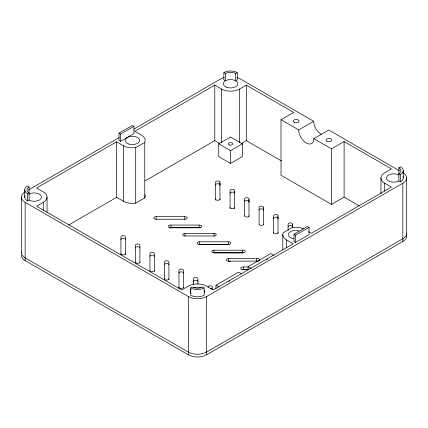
<?xml version="1.0" encoding="UTF-8"?>
<svg xmlns="http://www.w3.org/2000/svg" width="428" height="428" viewBox="0 0 428 428"><rect width="100%" height="100%" fill="white"/><g stroke="black" fill="none" stroke-linecap="round" stroke-linejoin="round"><path stroke-width="0.64" d="M406.514 233.137C406.803 235.598 404.77 237.561 402.844 238.76L206.51 352.116C200.935 354.983 193.948 354.983 188.374 352.116L25.156 257.881L23.117 256.345L21.839 254.564L21.4 252.643L21.4 197.105L21.839 195.189L23.117 193.403L25.156 191.872M21.4 252.643L21.486 252.258M21.486 254.992C21.197 257.447 23.23 259.411 25.156 260.615L188.374 354.844C193.948 357.717 200.935 357.717 206.51 354.844L402.844 241.494L404.883 239.958L406.161 238.171L406.6 236.256L406.6 177.989L406.161 176.069L404.883 174.287L402.844 172.751M406.6 177.989L406.161 179.904L404.883 181.686L402.844 183.221L206.51 296.577C200.935 299.445 193.948 299.445 188.374 296.577L25.156 202.342L23.117 200.807L21.839 199.02L21.4 197.105M118.984 133.145L132.391 125.409L133.969 126.319L133.969 133.6L120.562 141.342L118.984 140.432L118.984 133.145L120.562 134.055L133.969 126.319M28.623 189.871L119.284 137.527M133.718 129.192L221.49 78.517L224.149 77.34M359.103 205.766L344.101 197.105L331.486 204.391L281.019 175.255L281.019 119.717L293.64 112.436L246.33 85.118L239.626 88.987A12.824 7.404 0 0 1 221.49 88.987L214.786 85.118L134.756 131.326L141.459 135.195A12.824 7.404 0 0 1 144.776 142.347L135.708 147.58A12.824 7.404 0 0 1 123.323 145.664L116.619 141.796L36.589 188.004L43.292 191.872A12.824 7.404 0 0 1 43.292 202.342L43.292 210.276M27.51 193.702L29.099 192.782A7.249 4.184 0 0 1 29.099 186.865L27.51 185.945A9.496 5.484 0 0 0 27.51 193.702L27.51 200.983L29.099 200.063A7.249 4.184 0 0 0 39.349 200.063A7.249 4.184 0 0 0 39.349 194.146A7.249 4.184 0 0 0 29.099 194.146M235.684 73.509L237.273 72.594L237.273 79.876L235.684 80.796L235.684 73.509A7.249 4.184 0 0 0 225.433 73.509L223.844 72.594L223.844 79.876L225.433 80.796L225.433 73.509M43.292 202.342L36.589 206.21L181.67 289.975L188.374 286.102A12.824 7.404 0 0 1 206.51 286.102L213.214 289.975L293.244 243.767L286.541 239.899A12.824 7.404 0 0 1 283.224 232.746L292.292 227.514A12.824 7.404 0 0 1 303.682 228.91M68.833 224.925L116.619 197.335L123.323 201.203A12.824 7.404 0 0 0 135.708 203.118L144.776 197.886A12.824 7.404 0 0 0 145.017 194.681M145.119 180.884L214.786 140.657L219.815 143.562M218.729 143.845L230.558 137.019L242.387 143.845L242.387 156.589L230.558 163.421L218.729 156.589L218.729 143.845L230.558 150.672L242.387 143.845M241.301 143.562L246.33 140.657L281.522 160.976M281.019 119.717L298.685 129.914L313.665 121.263A10.705 6.179 60 0 0 321.235 134.376M298.685 129.914A10.705 6.179 60 0 0 306.255 143.027A10.705 6.179 60 0 0 313.826 138.656L328.806 130.005L399.372 170.745M313.826 138.656L331.486 148.853L344.101 141.566L391.411 168.883L384.708 172.751A12.824 7.404 0 0 0 384.708 183.221L384.708 191.156M190.728 287.932L192.316 287.017A7.249 4.184 0 0 0 202.567 287.017L204.156 287.932L204.156 295.218A9.496 5.484 0 0 1 190.728 295.218L190.728 287.932A9.496 5.484 0 0 0 204.156 287.932M398.901 180.948L398.901 167.744L400.49 166.824A9.496 5.484 0 0 1 400.49 174.581L400.49 181.863L398.901 180.948A7.249 4.184 0 0 1 388.651 180.948A7.249 4.184 0 0 1 388.651 175.025A7.249 4.184 0 0 1 398.901 175.025M294.031 234.207L307.438 226.471L309.016 227.38L309.016 234.662L295.609 242.403L294.031 241.494L294.031 234.207L295.609 235.116L309.016 227.38M215.969 288.525L215.969 285.192L238.642 272.106L241.793 273.925M248.101 269.956L248.101 266.644L270.769 253.558L273.925 255.377M228.761 281.453L229.895 280.8M266.558 259.63L267.693 258.977M156.177 216.675L184.773 216.675A2.231 1.289 0 0 1 187.213 218.002A2.231 1.289 0 0 1 184.612 219.227L156.343 219.227A2.231 1.289 0 0 1 153.738 218.007A2.231 1.289 0 0 1 156.177 216.675L156.177 219.409M170.954 225.075L199.17 225.058A2.231 1.289 0 0 1 201.722 226.316A2.231 1.289 0 0 1 199.229 227.61L171.152 227.562A2.231 1.289 0 0 1 168.247 226.391A2.231 1.289 0 0 1 170.954 225.075L170.954 227.808A2.231 1.289 0 0 0 169.274 227.98M170.954 227.808L199.17 227.792A2.231 1.289 0 0 1 200.32 227.867M184.982 233.421L214.043 233.421A2.231 1.289 0 0 1 216.231 234.731A2.231 1.289 0 0 1 213.957 235.999L185.559 235.951A2.231 1.289 0 0 1 182.772 234.876A2.231 1.289 0 0 1 184.982 233.421L184.982 236.154M199.491 241.799L228.509 241.799A2.231 1.289 0 0 1 230.74 243.088A2.231 1.289 0 0 1 228.509 244.372L199.491 244.372A2.231 1.289 0 0 1 197.26 243.088A2.231 1.289 0 0 1 199.491 241.799L199.491 244.527A2.231 1.289 0 0 0 198.913 244.575M199.491 244.527L228.509 244.527A2.231 1.289 0 0 1 229.087 244.575M248.379 269.501L243.125 269.501A2.231 1.289 0 0 1 240.793 268.11A2.231 1.289 0 0 1 243.489 266.954L248.138 266.949M241.809 269.865A2.231 1.289 0 0 1 243.489 269.688L248.138 269.683M214 250.177L242.59 250.198A2.231 1.289 0 0 1 245.244 251.386A2.231 1.289 0 0 1 242.858 252.745L214 252.75A2.231 1.289 0 0 1 211.769 251.461A2.231 1.289 0 0 1 214 250.177L214 252.905L242.59 252.927A2.231 1.289 0 0 1 243.174 252.911M258.111 261.08A2.231 1.289 0 0 1 257.538 261.128L228.445 261.123A2.231 1.289 0 0 1 226.278 259.801A2.231 1.289 0 0 1 228.573 258.549L256.399 258.726A2.231 1.289 0 0 1 259.095 258.924A2.231 1.289 0 0 1 259.464 260.475M230.558 261.294L228.573 261.283L228.573 258.549M236.968 77.34L239.626 78.517L313.665 121.263M400.49 174.581L398.901 173.661A7.249 4.184 0 0 0 398.901 167.744M384.708 183.221L391.411 187.09L311.381 233.297L308.588 231.687M248.101 266.644L251.257 268.463M215.969 285.192L219.125 287.017M406.514 235.871L406.6 236.256M288.098 230.59L288.098 224.149A2.231 1.289 0 0 1 290.617 222.87A2.231 1.289 0 0 1 292.479 224.481L292.495 227.766M273.588 233.324L273.588 215.771A2.231 1.289 0 0 1 276.108 214.498A2.231 1.289 0 0 1 277.97 216.103L278.04 233.287M259.079 224.304L259.079 207.393A2.231 1.289 0 0 1 261.599 206.119A2.231 1.289 0 0 1 263.466 207.73L263.53 224.909M244.57 215.926L244.57 199.02A2.231 1.289 0 0 1 247.09 197.741A2.231 1.289 0 0 1 248.957 199.352L249.021 216.531M230.061 208.489L230.061 190.642A2.231 1.289 0 0 1 232.586 189.369A2.231 1.289 0 0 1 234.448 190.974L234.512 208.158M215.557 200.111L215.557 182.269A2.231 1.289 0 0 1 218.077 180.991A2.231 1.289 0 0 1 219.939 182.601L220.008 199.78M403.272 170.702L403.272 177.989M402.844 183.221L402.844 241.494M380.952 177.989L380.952 193.857M344.101 141.566L344.101 197.105M331.486 148.853L331.486 204.391M295.609 235.116L295.609 242.403M292.479 224.481L292.479 227.215A2.231 1.289 0 0 0 290.617 225.604A2.231 1.289 0 0 0 288.098 226.877M286.541 239.899L286.541 247.833M282.785 234.662L282.785 249.872M277.97 216.103L277.97 218.836M263.466 207.73L263.466 210.458A2.231 1.289 0 0 0 261.599 208.848A2.231 1.289 0 0 0 259.079 210.127M256.399 258.726L256.399 261.46M248.957 199.352L248.957 202.086A2.231 1.289 0 0 0 247.09 200.475A2.231 1.289 0 0 0 244.57 201.749M246.33 85.118L246.33 140.657M243.489 266.954L243.489 269.688M242.59 250.198L242.59 252.927M239.626 88.987L239.626 142.545M234.523 208.489L234.523 207.393A2.231 1.289 0 0 1 232.292 208.682A2.231 1.289 0 0 1 230.061 207.393M234.448 190.974L234.448 193.707A2.231 1.289 0 0 0 232.586 192.097A2.231 1.289 0 0 0 230.061 193.376M230.558 150.672L230.558 163.421M228.509 241.799L228.509 244.527M221.49 88.987L221.49 142.545M219.939 182.601L219.939 185.329A2.231 1.289 0 0 0 218.077 183.719A2.231 1.289 0 0 0 215.557 184.998M214.786 85.118L214.786 140.657M214.043 233.421L214.043 236.154M212.443 289.729L212.443 287.151A2.231 1.289 0 0 0 210.218 285.867A2.231 1.289 0 0 0 207.987 287.151M206.51 296.577L206.51 354.844M199.17 225.058L199.17 227.792M197.939 284.085L197.939 278.778A2.231 1.289 0 0 0 195.708 277.488A2.231 1.289 0 0 0 193.477 278.778L193.477 284.577M188.374 296.577L188.374 354.844M184.773 216.675L184.773 219.409M183.43 287.306L183.43 270.4A2.231 1.289 0 0 0 181.199 269.11A2.231 1.289 0 0 0 178.968 270.4L178.968 287.953M168.921 279.575L168.921 262.022A2.231 1.289 0 0 0 166.69 260.738A2.231 1.289 0 0 0 164.459 262.022L164.459 279.575M154.412 271.197L154.412 253.649A2.231 1.289 0 0 0 152.181 252.359A2.231 1.289 0 0 0 149.95 253.649L149.95 270.555M144.776 142.347L144.776 197.886M139.903 262.824L139.903 245.271A2.231 1.289 0 0 0 137.672 243.981A2.231 1.289 0 0 0 135.446 245.271L135.446 262.177M135.708 147.58L135.708 203.118M125.393 254.446L125.393 236.893A2.231 1.289 0 0 0 123.168 235.609A2.231 1.289 0 0 0 120.937 236.893L120.937 254.446M123.323 145.664L123.323 201.203M120.562 134.055L120.562 141.342M116.619 141.796L116.619 197.335M47.048 197.105L47.048 212.315M29.099 186.865L29.099 200.063M25.156 202.342L25.156 260.615M24.728 189.823L24.728 197.105M120.937 239.626A2.231 1.289 0 0 1 123.168 238.337A2.231 1.289 0 0 1 125.393 239.626M135.446 248.005A2.231 1.289 0 0 1 137.672 246.715A2.231 1.289 0 0 1 139.903 248.005M149.95 256.377A2.231 1.289 0 0 1 152.181 255.093A2.231 1.289 0 0 1 154.412 256.377M164.459 264.755A2.231 1.289 0 0 1 166.69 263.466A2.231 1.289 0 0 1 168.921 264.755M178.968 273.134A2.231 1.289 0 0 1 181.199 271.844A2.231 1.289 0 0 1 183.43 273.134M193.477 281.506A2.231 1.289 0 0 1 195.708 280.222A2.231 1.289 0 0 1 197.939 281.506M210.218 288.595A2.231 1.289 0 0 1 212.368 289.553M273.588 218.505A2.231 1.289 0 0 1 275.525 217.226A2.231 1.289 0 0 1 277.97 218.168M259.111 260.743A2.231 1.289 0 0 1 258.651 260.952M220.013 199.02A2.231 1.289 0 0 1 217.782 200.309A2.231 1.289 0 0 1 215.557 199.02M249.032 215.771A2.231 1.289 0 0 1 246.801 217.06A2.231 1.289 0 0 1 244.57 215.771M263.541 224.149A2.231 1.289 0 0 1 261.31 225.433A2.231 1.289 0 0 1 259.079 224.149M278.05 232.522A2.231 1.289 0 0 1 275.819 233.811A2.231 1.289 0 0 1 273.588 232.522M125.393 253.649A2.231 1.289 0 0 1 123.168 254.933A2.231 1.289 0 0 1 120.937 253.649M139.903 262.022A2.231 1.289 0 0 1 137.672 263.311A2.231 1.289 0 0 1 135.446 262.022M154.412 270.4A2.231 1.289 0 0 1 152.181 271.689A2.231 1.289 0 0 1 149.95 270.4M168.921 278.778A2.231 1.289 0 0 1 166.69 280.062A2.231 1.289 0 0 1 164.459 278.778M183.43 287.151A2.231 1.289 0 0 1 181.199 288.44A2.231 1.289 0 0 1 178.968 287.151M293.731 238.706A7.249 4.184 0 0 1 288.911 233.062A7.249 4.184 0 0 1 299.231 231.04M204.445 290.259A7.249 4.184 0 0 1 204.445 292.42M191.166 293.431A7.249 4.184 0 0 1 191.166 289.248M193.82 287.718A7.249 4.184 0 0 1 201.064 287.718M402.951 176.566A9.496 5.484 0 0 1 400.49 181.863M27.51 200.983A9.496 5.484 0 0 1 25.049 195.687M223.844 72.594A9.496 5.484 0 0 1 237.273 72.594M229.445 144.958A2.231 1.289 0 0 0 232.789 143.845A2.231 1.289 0 0 0 229.445 142.727A2.231 1.289 0 0 0 229.445 144.958M128.769 144.054A7.249 4.184 0 0 0 139.64 140.432A7.249 4.184 0 0 0 128.769 136.805A7.249 4.184 0 0 0 128.769 144.054M226.936 87.376A7.249 4.184 0 0 0 237.808 83.754A7.249 4.184 0 0 0 226.936 80.127A7.249 4.184 0 0 0 226.936 87.376M294.71 122.622A2.9 1.675 0 0 0 299.06 121.172A2.9 1.675 0 0 0 294.71 119.722A2.9 1.675 0 0 0 294.71 122.622M326.912 141.294A2.9 1.675 0 0 0 331.764 140.544A2.9 1.675 0 0 0 328.212 138.495A2.9 1.675 0 0 0 326.912 141.294"/></g></svg>
